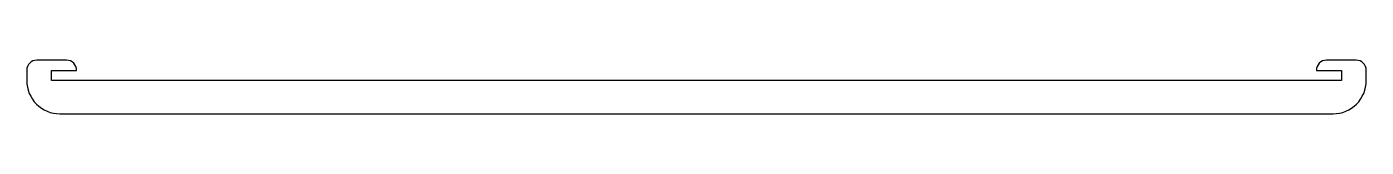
# Model space of a CAD drawing. Header units: millimetres. Extents: x -202 to 202, y -13 to 3.
import ezdxf

# ---------------------------------------------------------------- set-up
doc = ezdxf.new("R2010")
doc.units = ezdxf.units.MM
doc.layers.get('0').update_dxf_attribs({"linetype": 'CONTINUOUS'})

msp = doc.modelspace()

# ---------------------------------------------------------------- linework, layer by layer
msp.add_lwpolyline([(-192, -13.18), (192, -13.18, 0.414214), (202, -3.18), (202, 0, 0.414214), (199, 3), (190, 3, 0.420084), (187, -0.06), (194.5, -0.06), (194.5, -3.12), (-194.5, -3.12), (-194.5, -0.06), (-187, -0.06, 0.420084), (-190, 3), (-199, 3, 0.414214), (-202, 0), (-202, -3.18, 0.414214)], format="xyb", close=True)

doc.saveas('drawing.dxf')
